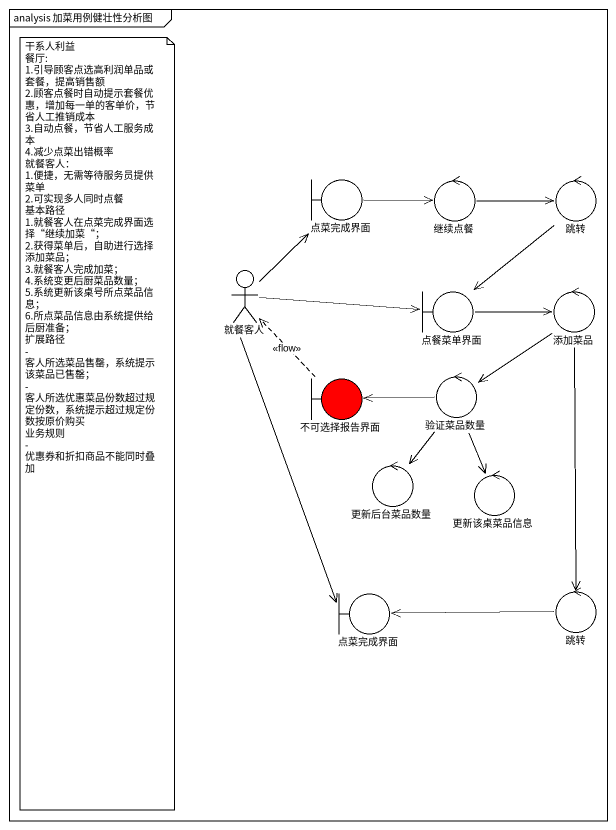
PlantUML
@startuml
mainframe analysis 加菜用例健壮性分析图
boundary 点菜完成界面
control 继续点餐
control 跳转
actor 就餐客人
boundary 点餐菜单界面
control 添加菜品
boundary 不可选择报告界面 #FF0000
control 验证菜品数量
control 更新后台菜品数量
control 更新该桌菜品信息
boundary "点菜完成界面" as 点菜完成界面_2
control "跳转" as 跳转_2
点菜完成界面 -right-> 继续点餐
继续点餐 -right-> 跳转
跳转 --> 点餐菜单界面
就餐客人 -up-> 点菜完成界面
就餐客人 -right-> 点餐菜单界面
就餐客人 --> 点菜完成界面_2
点餐菜单界面 -right-> 添加菜品
添加菜品 --> 验证菜品数量
添加菜品 --> 跳转_2
不可选择报告界面 .up.> 就餐客人 : <<flow>>
验证菜品数量 -left-> 不可选择报告界面
验证菜品数量 --> 更新后台菜品数量
验证菜品数量 --> 更新该桌菜品信息
跳转_2 -left-> 点菜完成界面_2
note as N1
  干系人利益
  餐厅:
  1.引导顾客点选高利润单品或套餐，提高销售额
  2.顾客点餐时自动提示套餐优惠，增加每一单的客单价，节省人工推销成本
  3.自动点餐，节省人工服务成本
  4.减少点菜出错概率
  就餐客人：
  1.便捷，无需等待服务员提供菜单
  2.可实现多人同时点餐
  基本路径
  1.就餐客人在点菜完成界面选择“继续加菜“；
  2.获得菜单后，自助进行选择添加菜品；
  3.就餐客人完成加菜；
  4.系统变更后厨菜品数量；
  5.系统更新该桌号所点菜品信息；
  6.所点菜品信息由系统提供给后厨准备；
  扩展路径
  - 客人所选菜品售罄，系统提示该菜品已售罄；
  - 客人所选优惠菜品份数超过规定份数，系统提示超过规定份数按原价购买
  业务规则
  - 优惠券和折扣商品不能同时叠加
end note
@enduml
